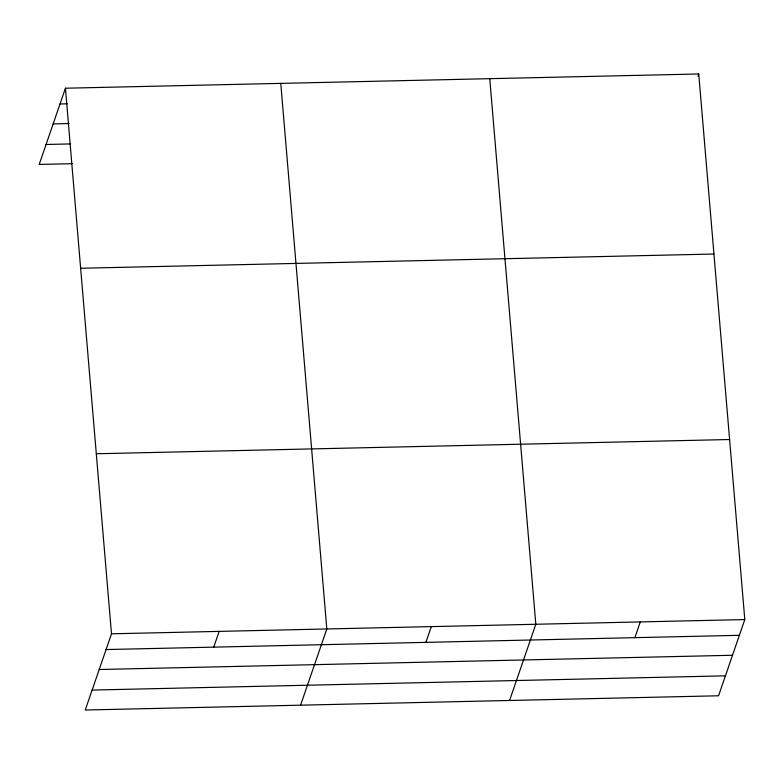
<?xml version="1.0" encoding="UTF-8"?>
<svg xmlns="http://www.w3.org/2000/svg" width="784" height="784" viewBox="0 0 784 784"><rect width="100%" height="100%" fill="white"/><g stroke="black" fill="none" stroke-linecap="round" stroke-linejoin="round"><path stroke-width="1.18" d="M65.444 88.22L111.495 633.805L85.26 710.02L718.556 695.78L744.8 619.566L698.74 73.98L65.444 88.22L39.2 164.434L72.236 163.689M213.738 647.133L219.157 631.385M300.576 705.179L326.82 628.964L280.77 83.378M425.898 642.361L431.318 626.612M697.966 76.224L698.74 73.98M509.571 700.484L535.815 624.27L489.755 78.674M634.883 637.666L640.303 621.918M60.025 103.958L67.365 103.792M53.155 123.911L69.051 123.558M46.07 144.472L70.54 143.923M80.644 268.255L713.94 254.026M96.305 453.76L729.6 439.52M111.495 633.805L744.8 619.566M106.075 649.554L739.381 635.314M99.205 669.507L732.511 655.267M92.13 690.067L725.425 675.828"/></g></svg>
